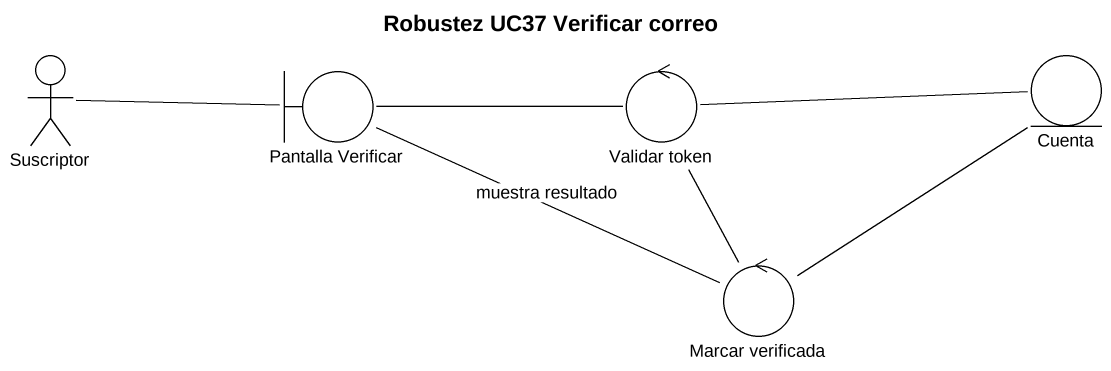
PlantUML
@startuml
title Robustez UC37 Verificar correo
actor Suscriptor
boundary "Pantalla Verificar" as Pantalla_Verificar
control "Validar token" as Validar_token
entity Cuenta
control "Marcar verificada" as Marcar_verificada
Suscriptor -right- Pantalla_Verificar
Pantalla_Verificar -right- Validar_token
Validar_token -right- Cuenta
Validar_token -- Marcar_verificada
Marcar_verificada -left- Pantalla_Verificar : muestra resultado
Marcar_verificada -up- Cuenta
@enduml
